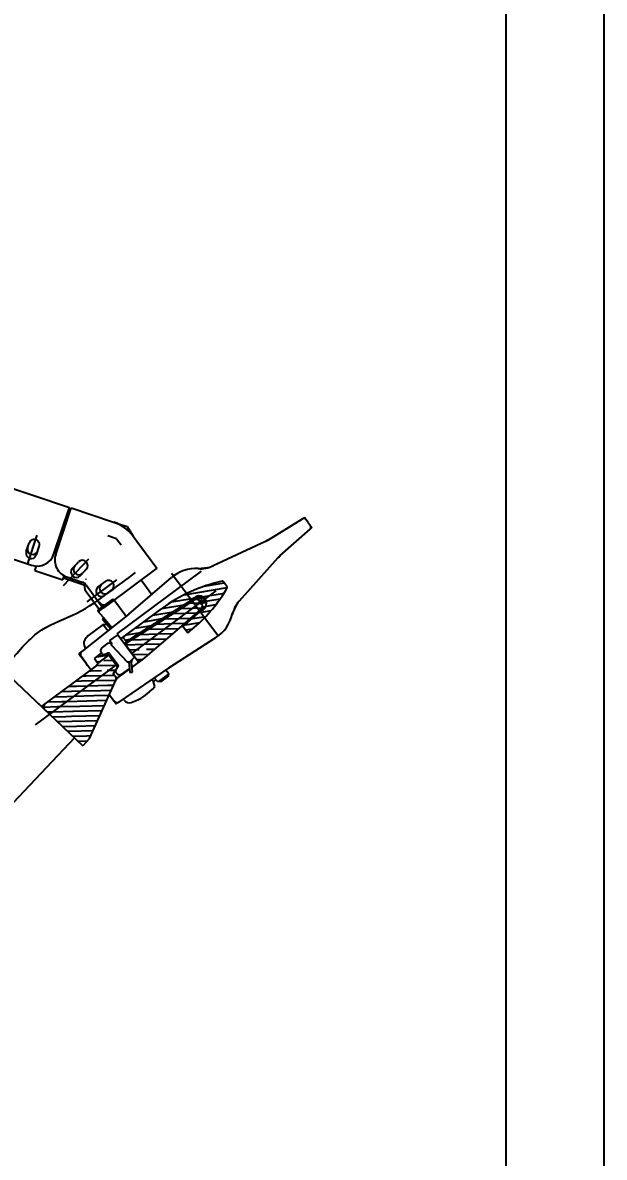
# Model space of a CAD drawing. Header units: millimetres. Extents: x 0 to 42000, y 0 to 29700.
# Drawn here: x 39040 to 42000, y 12681 to 18454 of the extents above; entities that cross this region are included whole.
import ezdxf

# ---------------------------------------------------------------- set-up
doc = ezdxf.new("R2010")
doc.units = ezdxf.units.MM
doc.header["$LTSCALE"] = 1000
doc.linetypes.add('G', pattern=[2, 1.25, -0.25, 0.25, -0.25])
for name, color, linetype in [('01', 7, 'Continuous'), ('02', 1, 'Continuous'), ('05', 142, 'G'), ('08', 1, 'Continuous')]:
    doc.layers.add(name, color=color, linetype=linetype)
doc.styles.get("Standard").update_dxf_attribs({"font": 'isocp', "width": 0.707, "bigfont": 'intecad.shx'})
doc.dimstyles.new('INTE', dxfattribs={"dimscale": 100, "dimtxt": 3.5, "dimasz": 3, "dimexe": 3, "dimexo": 0, "dimgap": 1, "dimtad": 1, "dimdec": 0, "dimdsep": 46, "dimtxsty": 'Standard', "dimcen": 0, "dimclrd": 1, "dimclre": 1, "dimclrt": 3, "dimaunit": 1, "dimadec": 0, "dimazin": 0, "dimtfac": 1, "dimtmove": 0, "dimatfit": 0, "dimfxl": 1, "dimarcsym": 0})

# ---------------------------------------------------------------- blocks, each defined once
blk = doc.blocks.new('WQR1')
for p, q in [((63776.6, 26548.1), (63761.4, 26462.1)), ((63784, 26553.3), (63766.7, 26455.3)), ((63784, 26553.3), (63776.6, 26548.1)), ((63886.9, 26535.1), (63784, 26553.3)), ((63766.7, 26455.3), (63761.4, 26462.1)), ((63804.8, 26452.1), (63766.7, 26455.3)), ((63804.8, 26452.1), (63813.2, 26440.1)), ((64246.6, 26471.7), (64220.4, 26476.3)), ((64246.6, 26471.7), (64235.4, 26408.1)), ((64251.8, 26464.3), (64242.9, 26413.8)), ((64251.8, 26464.3), (64246.6, 26471.7)), ((63912.4, 26389.4), (63920.3, 26435.9)), ((63926.9, 26387.1), (63913.8, 26387.7)), ((63923.8, 26438.3), (64061, 26414.7)), ((64060.1, 26380.8), (64060.8, 26396.5)), ((64060.8, 26396.5), (64061.7, 26414.5)), ((64106.2, 26350.5), (64066.9, 26385.1)), ((64242.9, 26413.8), (64230.6, 26404.3)), ((63931.4, 26380.2), (63931.5, 26382)), ((63934.3, 26377), (64049.9, 26371.6)), ((64049.9, 26371.6), (64060.1, 26380.8))]:
    blk.add_line(p, q)
for centre, radius, start, end in [((63913.9, 26389.2), 1.5, 170.31947, 267.30576), ((63923.3, 26435.4), 3, 80.24068, 170.31947), ((63926.7, 26382.3), 4.8, 357.30576, 87.30576), ((64081.9, 26401.1), 22, 195.64852, 226.95142), ((63934.5, 26380.1), 3.1, 177.30576, 267.30576)]:
    blk.add_arc(centre, radius, start, end)
at = {"layer": '01'}
for p, q in [((64145.9, 27317.2), (64198, 27512.9)), ((64244.5, 27299.8), (64262.5, 27501.5)), ((64140.4, 27300.4), (64032.1, 27026)), ((64243.9, 27282.1), (64251.8, 26987.2)), ((64157.7, 26997.7), (64124.7, 27003.5)), ((63833, 26821), (63780.9, 26525.5)), ((63889.5, 26553.8), (63919.2, 26837.3)), ((63985.9, 26482.7), (64072.4, 26825.5)), ((64044.5, 26712), (64073.1, 26825.3)), ((64132.8, 26696.4), (64144.7, 26812.7)), ((64224.4, 26494.7), (64293.4, 26771.3)), ((63946.9, 26434.4), (63991.6, 26687.9)), ((63989.1, 26467.9), (64046.4, 26694.8)), ((64101.4, 26448.1), (64125.2, 26680.9)), ((63521.4, 26458.4), (63622.3, 26505.5)), ((63889.5, 26553.8), (63846.8, 26250.6)), ((63389.7, 26386), (63525.6, 26449.3)), ((63525.6, 26449.3), (63516.6, 26468.6)), ((63804.8, 26452.1), (63874.1, 26444.3)), ((63982.1, 26428.3), (63989.1, 26467.9)), ((64087.1, 26367.3), (64101.4, 26448.1)), ((64224.4, 26494.7), (64160.8, 26195.3)), ((63389.7, 26386), (63379.7, 26407.3)), ((63831.2, 26424.9), (63870.6, 26419.3)), ((64084.6, 26410.4), (63992, 26426.8)), ((64216.9, 26389.1), (64202.6, 26392.2)), ((64216.9, 26389.1), (64218.4, 26405.9)), ((63914.4, 26372.3), (63907.8, 26336.1)), ((63927.6, 26382.3), (63914.4, 26372.3)), ((63931.5, 26382.1), (63927.6, 26382.3)), ((63938.2, 26316.5), (63949.4, 26337.2)), ((63946.7, 26262.1), (63958, 26326.1)), ((63955.7, 26340.3), (64028.2, 26327.5)), ((64030.2, 26318.5), (63963.8, 26330.2)), ((63964.8, 26330), (63966.3, 26338.4)), ((64056.4, 26377.4), (64097.8, 26341)), ((64070.5, 26272.8), (64084.6, 26352.6)), ((64081.5, 26348.1), (64072.2, 26306.2)), ((64081.8, 26355), (64081.5, 26348.1)), ((64097.8, 26341), (64106.2, 26350.5)), ((63917.7, 26268.3), (63925.7, 26313.7)), ((63917.7, 26268.3), (63947.2, 26263.1)), ((63925.6, 26313.7), (63932.6, 26313.4)), ((64033.1, 26322.6), (64037.3, 26298.8)), ((64038.3, 26285.5), (64034.2, 26314.3)), ((64041.5, 26294), (64048.5, 26292.1)), ((64064.7, 26273.8), (64046.5, 26277)), ((63894.2, 25929.4), (63949, 26240.3)), ((64180, 25955.9), (64072.4, 26267.2)), ((64180, 25955.9), (64180, 25905.9)), ((62358.6, 25905.9), (64180, 25905.9)), ((63842.9, 25905.9), (64180, 25905.9)), ((63843.2, 25905.9), (64180, 25905.9))]:
    blk.add_line(p, q, dxfattribs=at)
at = {"layer": '01', "color": 7, "linetype": 'Continuous'}
for p, q in [((64232.3, 27518.6), (64212.5, 27522.1)), ((64232.3, 27518.6), (64252.1, 27515.1)), ((63632.2, 26856.4), (63734.6, 26838.3)), ((63632.2, 26856.4), (63833, 26821)), ((63305.5, 26743.9), (63505.4, 26837.2)), ((63305.5, 26743.9), (63505.4, 26837.2)), ((64046.4, 26694.8), (64080.4, 26829.7)), ((64125.2, 26680.9), (64139.3, 26819.3)), ((62888.6, 26549.5), (63296.4, 26739.7)), ((63402.1, 26513.1), (63296.4, 26739.7)), ((63411.1, 26517.3), (63305.5, 26743.9)), ((63411.1, 26517.3), (63305.5, 26743.9)), ((64173.7, 26690.2), (64178, 26732.6)), ((63815.7, 26722.5), (63905.5, 26706.6)), ((64134.2, 26697.2), (64173.7, 26690.2)), ((63521.4, 26524.1), (63521.4, 26570.1)), ((63521.4, 26521.1), (63521.4, 26567.1)), ((63575.4, 26524.1), (63575.4, 26570.1)), ((63575.4, 26521.1), (63575.4, 26567.1)), ((63681.2, 26547.2), (63689.2, 26592.5)), ((63734.4, 26537.8), (63742.3, 26583.1)), ((63530.8, 26473.8), (63605.2, 26508.5)), ((63530.8, 26473.8), (63605.2, 26508.5)), ((63629.1, 26511.7), (63636.1, 26510.4)), ((63629.1, 26511.7), (63734.6, 26493.1)), ((63291.9, 26425.3), (63272.4, 26467)), ((63340.8, 26448.1), (63321.4, 26489.8)), ((63652.9, 26487.2), (63762.4, 26467.9)), ((63973.9, 26443.2), (63954.2, 26446.6)), ((63976.5, 26429.3), (63985.9, 26482.7)), ((63113.8, 26279.4), (63358.6, 26393.5)), ((63872.9, 26435.4), (63812.9, 26440.6)), ((63831.2, 26424.9), (63814.3, 26329.3)), ((63847.8, 26437.6), (63831.2, 26424.9)), ((64231.1, 26404.8), (64205.7, 26406.9)), ((64238.1, 26376.9), (64216.9, 26389.1)), ((63932.1, 26303.8), (63947.8, 26334)), ((63951, 26335.5), (63952.4, 26335.2)), ((63951, 26335.5), (63954.8, 26334.8)), ((63842.9, 26277.6), (63850.4, 26276.3)), ((63923.6, 26301.8), (63926.8, 26301.2)), ((63944.5, 26214.8), (63860.4, 26229.6)), ((63906.9, 26221.4), (63863.8, 26229)), ((64173.7, 26219.3), (64171.3, 26219.7)), ((64100, 26187.4), (64140.9, 26180.2)), ((64100, 26187.4), (64137.5, 26180.8)), ((64122, 25905.9), (64122, 25245.9))]:
    blk.add_line(p, q, dxfattribs=at)
at = {"layer": '01'}
for centre, radius, start, end in [((64210.3, 27509.6), 12.7, 80, 165.09981), ((64249.8, 27502.6), 12.7, 354.90019, 80), ((63998.6, 27356.3), 152.4, 338.46718, 345.09981), ((64396.3, 27286.2), 152.4, 174.90019, 181.53282), ((63890.4, 27081.9), 152.4, 309.53362, 338.46718), ((64779.5, 26549), 800, 145.56401, 170), ((64123.8, 26998.6), 5, 80, 145.56401), ((64156.8, 26992.8), 5, 12.99733, 80), ((64404.2, 26991.3), 152.4, 181.53282, 210.46638), ((63597.5, 26659.4), 200, 80, 115), ((63597.5, 26659.4), 200, 80, 115), ((64108, 26816.5), 36, 157.54758, 165.83857), ((64108.9, 26816.4), 36, 354.16143, 6.37105), ((64022.1, 26700.9), 25, 345.83857, 26.37437), ((64150.1, 26678.3), 25, 133.62563, 174.16143), ((63741.5, 26532.5), 40, 260, 350), ((63993.8, 26436.6), 10, 170, 260), ((64086.3, 26420.3), 10, 260, 350), ((63926.5, 26332.7), 19, 169.76026, 267.30576), ((63954.7, 26334.4), 6, 80, 151.64456), ((63953.9, 26329.9), 5, 350, 80), ((63963, 26325.3), 5, 80, 170), ((64027.2, 26321.6), 6, 9.92843, 80), ((63932.9, 26319.4), 6, 267.30576, 331.64456), ((64029.3, 26313.6), 5, 8, 80), ((64043.2, 26299.8), 6, 177.30576, 254.04921), ((64048.2, 26286.9), 10, 188, 260), ((64053.7, 26310.3), 19, 254.04921, 347.52924), ((64062.9, 26264), 10, 19.07083, 80), ((63865.7, 26248), 19, 171.9868, 260), ((63909.6, 26247.3), 40, 350, 21.78833), ((64142.2, 26199.2), 19, 260, 348.0132), ((63913.9, 25925.9), 20, 170, 270)]:
    blk.add_arc(centre, radius, start, end, dxfattribs=at)
at = {"layer": '01', "color": 7, "linetype": 'Continuous'}
for centre, radius, start, end in [((64108.6, 26817.4), 190.5, 129.53362, 174.02967), ((63382.2, 26814), 800, 354.16143, 12.99733), ((64108.6, 26817.4), 190.5, 345.97033, 30.46638), ((64111.7, 26839.3), 38, 330.22051, 193.64968), ((64109.5, 26822.4), 30, 354.16143, 165.83857), ((64111.7, 26839.3), 38, 193.64968, 208.40469), ((64111.7, 26839.3), 38, 315.19356, 330.22051), ((63715.8, 26587.8), 27, 350, 170), ((63548.4, 26570.1), 27, 360, 180), ((63711.6, 26564.1), 27, 170, 350), ((63296.9, 26478.4), 27, 25, 205), ((63320.5, 26475.1), 90, 295, 25), ((63492.7, 26555.4), 90, 205, 295), ((63492.7, 26555.4), 90, 205, 295), ((63548.4, 26543.1), 27, 180, 360), ((63548.4, 26524.1), 27, 180, 360), ((63622.1, 26472.3), 40, 80, 115), ((63661.6, 26536.4), 50, 205, 260), ((63707.8, 26542.5), 27, 170, 350), ((63307, 26456.7), 27, 205, 25), ((63316.3, 26436.7), 27, 205, 25), ((63955, 26451.6), 5, 170, 260), ((63974.7, 26448.1), 5.01, 260.0472, 347.23376), ((64067.9, 26343.6), 254, 183.24307, 188.98875), ((63950.5, 26332.5), 3, 80, 152), ((63984.8, 26358.3), 254, 331.01125, 4.21249), ((63848.5, 26308.9), 31.8, 188.98875, 260), ((63927.7, 26306.1), 5, 260, 332), ((64179.2, 26250.6), 31.8, 260, 331.01125)]:
    blk.add_arc(centre, radius, start, end, dxfattribs=at)
at = {"layer": '02', "color": 1, "linetype": 'Continuous'}
for p, q in [((64201, 27524.1), (64198, 27512.9)), ((64212.5, 27522.1), (64201, 27524.1)), ((64252.1, 27515.1), (64263.5, 27513.1)), ((64263.5, 27513.1), (64262.5, 27501.5)), ((64143.7, 27308.6), (64140.4, 27300.4)), ((64145.9, 27317.2), (64143.7, 27308.6)), ((64244.5, 27299.8), (64243.7, 27291)), ((64243.7, 27291), (64243.9, 27282.1)), ((64032.1, 27026), (64027.1, 27013.2)), ((63987.4, 26964.4), (64027.1, 27013.2)), ((64251.8, 26987.2), (64252.2, 26973.5)), ((64272.8, 26914), (64252.2, 26973.5)), ((63505.4, 26837.2), (63576.8, 26870.5)), ((63505.4, 26837.2), (63570.1, 26867.3)), ((63576.8, 26870.5), (63632.2, 26856.4)), ((63580.5, 26788.3), (63537.8, 26768.4)), ((63580.5, 26788.3), (63537.8, 26768.4)), ((63580.5, 26788.3), (63619, 26781.5)), ((63580.5, 26788.3), (63619, 26781.5)), ((63608, 26533), (63609.1, 26530.5)), ((63608, 26533), (63609.1, 26530.5)), ((63636.1, 26510.4), (63675.5, 26503.5)), ((63780.9, 26525.5), (63774, 26486.1)), ((63734.6, 26493.1), (63774, 26486.1)), ((64033.7, 26317.9), (64030.2, 26318.5)), ((64034.2, 26314.3), (64033.7, 26317.9)), ((64039.3, 26278.3), (64038.3, 26285.5)), ((64046.5, 26277), (64039.3, 26278.3)), ((64070.5, 26272.8), (64066.1, 26273.6)), ((64072.4, 26267.2), (64070.5, 26272.8)), ((63844.3, 26232.5), (63846.8, 26250.6)), ((63862.4, 26229.3), (63844.3, 26232.5)), ((64138.9, 26180.5), (64157, 26177.3)), ((64157, 26177.3), (64160.8, 26195.3)), ((63890, 25905.9), (63894.2, 25929.4))]:
    blk.add_line(p, q, dxfattribs=at)
at = {"layer": '02'}
for p, q in [((64004.5, 26747.5), (64167.9, 26964.3)), ((64026.3, 26818.6), (64160.2, 26996.4)), ((64070.3, 26919.3), (64132.7, 27002.1)), ((64115.6, 26852.8), (64173.7, 26929.8)), ((64073.7, 26840.4), (64110.5, 26877.2)), ((64113.3, 26844.1), (64119.8, 26850.6)), ((64120.2, 26851), (64124.4, 26855.1)), ((64124.4, 26855.1), (64136.9, 26867.7)), ((64137.7, 26839.9), (64178.2, 26893.6)), ((64145.5, 26808), (64181.1, 26855.2)), ((64062, 26756.9), (64105.6, 26800.5)), ((64074.2, 26804.9), (64111.6, 26842.4)), ((64098, 26756.9), (64136.9, 26795.9)), ((64105.6, 26800.5), (64137.7, 26832.6)), ((64111.6, 26842.4), (64113.3, 26844.1)), ((64137.7, 26832.6), (64139.9, 26834.7)), ((64139.9, 26834.7), (64149.4, 26844.2)), ((64140.5, 26759.2), (64182.2, 26814.4)), ((63991.7, 26688.3), (64061, 26780.3)), ((64049.9, 26708.9), (64098, 26756.9)), ((64090.3, 26713.3), (64132.9, 26755.9)), ((64135.5, 26710.3), (64181, 26770.7)), ((63982, 26633.2), (64045, 26716.8)), ((64037.8, 26660.8), (64090.3, 26713.3)), ((64074.9, 26626.1), (64124.7, 26675.9)), ((64082.6, 26669.7), (64128.8, 26715.9)), ((64154.7, 26693.5), (64177.1, 26723.2)), ((63972.3, 26578.1), (64029, 26653.4)), ((64013.6, 26564.7), (64074.9, 26626.1)), ((64025.7, 26612.8), (64082.6, 26669.7)), ((64067.2, 26582.5), (64120.6, 26635.8)), ((63962.6, 26523), (64013, 26589.9)), ((64001.4, 26516.7), (64067.2, 26582.5)), ((64059.5, 26538.8), (64116.5, 26595.8)), ((63952.9, 26467.9), (63997, 26526.5)), ((63989.3, 26468.6), (64059.5, 26538.8)), ((64051.8, 26495.2), (64112.4, 26555.8)), ((64077.6, 26485.1), (64108.3, 26515.8)), ((63966.9, 26444.4), (63982.9, 26465.6)), ((63986.4, 26429.8), (64051.8, 26495.2)), ((64015.2, 26422.7), (64044.1, 26451.6)), ((64044.1, 26451.6), (64051.3, 26458.8)), ((64045.7, 26417.3), (64104.2, 26475.8)), ((64076.3, 26411.9), (64099, 26434.7)), ((63920.3, 26283.3), (63957.8, 26333.1)), ((63964.8, 26330), (63958.9, 26331.1)), ((63938.1, 26264.7), (63950.4, 26281)), ((63950.8, 26250.5), (64020.5, 26320.2)), ((63958.5, 26294.1), (63989.9, 26325.6)), ((64005.7, 26233.6), (64048.7, 26276.6)), ((64006.3, 26270.1), (64013.4, 26277.2)), ((64013.4, 26277.2), (64036.2, 26300.1)), ((63843.1, 26232.7), (63860.4, 26229.6)), ((63916.4, 26219.7), (63903.5, 26222)), ((63916.4, 26219.7), (63903.5, 26222)), ((63943.1, 26206.9), (63947.9, 26211.7)), ((63947.9, 26211.7), (63985.2, 26249)), ((63947.9, 26175.8), (64005.7, 26233.6)), ((63990.3, 26146.3), (64060.6, 26216.6)), ((63998, 26190), (64068.3, 26260.2)), ((64052.9, 26173), (64091.6, 26211.7)), ((64060.6, 26216.6), (64082.4, 26238.4)), ((64068.3, 26260.2), (64073.1, 26265.1)), ((63935.4, 26163.3), (63947.9, 26175.8)), ((63947.9, 26139.9), (63998, 26190)), ((63982.6, 26102.7), (64052.9, 26173)), ((64037.5, 26085.8), (64110, 26158.3)), ((64045.2, 26129.4), (64100.8, 26185)), ((64158.2, 26177.1), (64140.9, 26180.2)), ((63920, 26076.1), (63947.9, 26104)), ((63927.7, 26119.7), (63947.9, 26139.9)), ((63947.9, 26104), (63990.3, 26146.3)), ((63947.9, 26068), (63982.6, 26102.7)), ((63974.9, 26059.1), (64045.2, 26129.4)), ((64024.4, 26000.9), (64128.5, 26104.9)), ((64029.8, 26042.2), (64119.3, 26131.6)), ((63912.3, 26032.5), (63947.9, 26068)), ((63947.9, 26032.1), (63974.9, 26059.1)), ((63959.5, 25971.9), (64029.8, 26042.2)), ((63967.2, 26015.5), (64037.5, 26085.8)), ((64034.7, 25975.2), (64137.7, 26078.3)), ((64055.1, 25959.7), (64147, 26051.6)), ((63897, 25945.2), (63947.9, 25996.2)), ((63904.6, 25988.9), (63947.9, 26032.1)), ((63947.9, 25996.2), (63967.2, 26015.5)), ((63951.8, 25928.3), (64022.1, 25998.6)), ((64022.1, 25998.6), (64024.4, 26000.9)), ((64087.2, 25955.9), (64156.2, 26024.9)), ((64123.2, 25955.9), (64165.4, 25998.2)), ((63899.6, 25911.9), (63947.9, 25960.3)), ((63929.5, 25905.9), (63947.9, 25924.3)), ((63947.9, 25960.3), (63959.5, 25971.9)), ((63947.9, 25924.3), (63951.8, 25928.3)), ((63965.4, 25905.9), (64014.4, 25954.9)), ((64006.7, 25911.3), (64055.1, 25959.7)), ((64014.4, 25954.9), (64034.7, 25975.2)), ((64037.2, 25905.9), (64087.2, 25955.9)), ((64073.2, 25905.9), (64123.2, 25955.9)), ((64109.1, 25905.9), (64159.1, 25955.9)), ((64145, 25905.9), (64180, 25940.9)), ((64159.1, 25955.9), (64174.6, 25971.5)), ((64001.3, 25905.9), (64006.7, 25911.3))]:
    blk.add_line(p, q, dxfattribs=at)
at = {"layer": '02', "color": 1, "linetype": 'Continuous'}
blk.add_circle((64114.9, 26851.9), 10, dxfattribs=at)
blk.add_spline([(63614.4, 25905.9), (63614.4, 25956.9), (63623, 26190.3), (63693.7, 26374.5), (63740.9, 26569.4), (63769.3, 26730.6)], degree=3, dxfattribs=at)
at = {"layer": '05', "color": 4, "linetype": 'G'}
for p, q in [((63915.2, 26440.3), (64007.8, 26965.7)), ((64038.3, 26418.6), (64130.9, 26944)), ((64299.5, 26783.8), (63905.1, 26853.3)), ((63548.4, 26616.1), (63548.4, 26428.5)), ((63548.4, 26616.1), (63548.4, 26428.5)), ((63724.3, 26636), (63691.7, 26451.2)), ((63339.5, 26387), (63275.5, 26524.3)), ((63932.3, 25817.3), (64022.4, 26328.5))]:
    blk.add_line(p, q, dxfattribs=at)
blk = doc.blocks.new('*D141')
at = {"layer": '08', "color": 1, "lineweight": -2}
for p, q in [((39610.1, 24487.8), (32727.1, 24487.8)), ((33027.1, 8587.8), (33027.1, 24187.8)), ((33891, 8287.8), (32727.1, 8287.8))]:
    blk.add_line(p, q, dxfattribs=at)
at = {"layer": '08', "color": 1}
for points in [[(32977.1, 24187.8), (33077.1, 24187.8), (33027.1, 24487.8)], [(32977.1, 8587.8), (33077.1, 8587.8), (33027.1, 8287.8)]]:
    blk.add_solid(points, dxfattribs=at)
at = {"layer": 'DEFPOINTS', "color": 0}
for p in [(33027.1, 24487.8), (39610.1, 24487.8), (33891, 8287.8)]:
    blk.add_point(p, dxfattribs=at)
at = {"layer": '08', "color": 3, "insert": (32752.1, 19460.9), "char_height": 350, "attachment_point": 5, "rotation": 90}
blk.add_mtext('C', dxfattribs=at)
blk = doc.blocks.new('*U155')
at = {"layer": '01'}
blk.add_lwpolyline([(415, 5), (415, 292)], dxfattribs=at)
at = {"layer": '02'}
blk.add_lwpolyline([(420, 0), (420, 297)], dxfattribs=at)

msp = doc.modelspace()

# ---------------------------------------------------------------- block references
at = {"rotation": 316.5714029752307}
msp.add_blockref('WQR1', (-25072.6, 40081.9), dxfattribs=at)
at = {"layer": '01', "xscale": 100, "yscale": 100, "zscale": 100}
msp.add_blockref('*U155', (0, 0), dxfattribs=at)

# ---------------------------------------------------------------- dimensions: what is measured, and where the dimension line sits
at = {"layer": '08'}
dim = msp.add_linear_dim(base=(33027.1, 24487.8), p1=(33891, 8287.8), p2=(39610.1, 24487.8), angle=90, text='C', dimstyle='INTE', override={"dimgap": 1, "dimdec": 0, "dimzin": 8, "dimpost": '<>', "dimtol": 0, "dimlim": 0, "dimtp": 0, "dimtm": 0, "dimtfac": 0.7}, dxfattribs=at)
dim.commit()
dim.dimension.update_dxf_attribs({"geometry": '*D141', "text_midpoint": (33027.1, 19460.9), "dimtype": 160})

doc.saveas('drawing.dxf')
